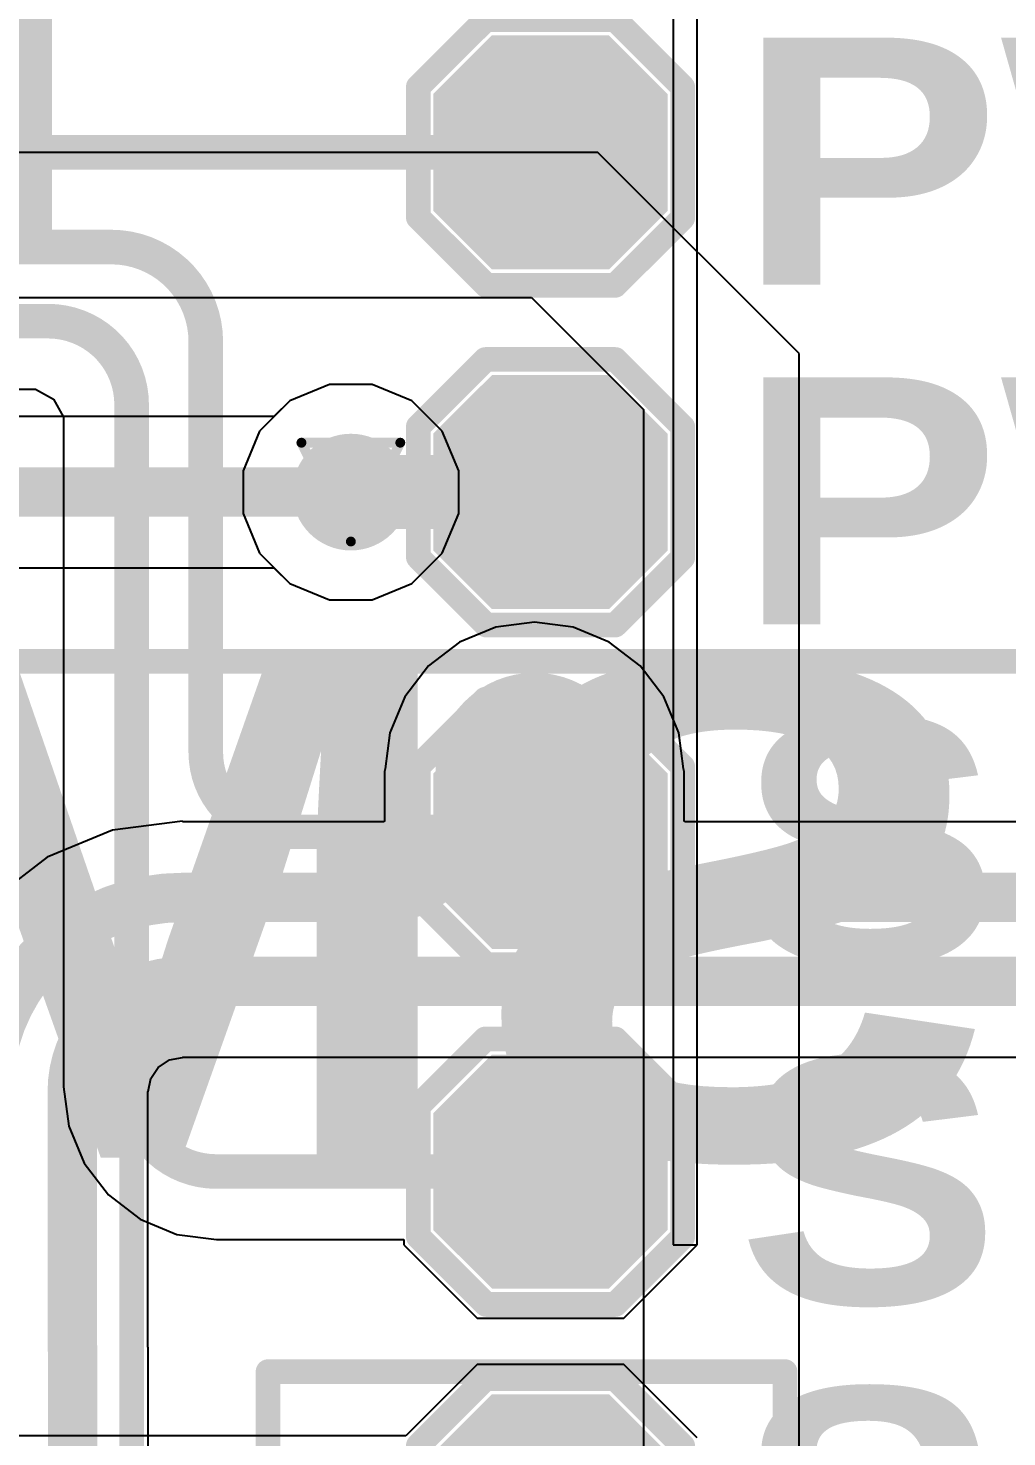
# Model space of a CAD drawing. Header units: inches. Extents: x 0 to 5359, y 0 to 5098.
# Drawn here: x 79.48 to 84.51, y 43.11 to 50.36 of the extents above; entities that cross this region are included whole.
import ezdxf

# ---------------------------------------------------------------- set-up
doc = ezdxf.new("R2010")
doc.units = ezdxf.units.IN
for name, color, linetype in [('Bottom Layer', 5, 'Continuous'), ('Bottom Overlay', 54, 'Continuous'), ('Bottom Paste', 16, 'Continuous'), ('Bottom Solder', 6, 'Continuous'), ('Drill Drawing', 1, 'Continuous'), ('Layer 1', 16, 'Continuous'), ('Layer 2', 76, 'Continuous'), ('Top Layer', 1, 'Continuous'), ('Top Overlay', 2, 'Continuous'), ('Top Paste', 8, 'Continuous'), ('Top Solder', 216, 'Continuous'), ('Via Holes', 16, 'Continuous')]:
    doc.layers.add(name, color=color, linetype=linetype)
doc.styles.add('Arial Black_Bold', font='', dxfattribs={"height": 0.2})
doc.styles.get('Arial Black_Bold').set_extended_font_data('Arial Black', bold=True)

# ---------------------------------------------------------------- blocks, each defined once
blk = doc.blocks.new('HX0_5_10P_XJH2_0_043_B_17')
at = {"layer": 'Bottom Layer'}
for points in [[(-4.9499, 2.15), (-2.9499, 2.15), (-2.9499, 0.45), (-4.9499, 0.45)], [(2.9499, 2.15), (4.9499, 2.15), (4.9499, 0.45), (2.9499, 0.45)], [(-2.375, -0.55), (-2.125, -0.55), (-2.125, -2.05), (-2.375, -2.05)], [(-1.875, -0.55), (-1.625, -0.55), (-1.625, -2.05), (-1.875, -2.05)], [(-1.375, -0.55), (-1.125, -0.55), (-1.125, -2.05), (-1.375, -2.05)], [(-0.875, -0.55), (-0.625, -0.55), (-0.625, -2.05), (-0.875, -2.05)], [(-0.375, -0.55), (-0.125, -0.55), (-0.125, -2.05), (-0.375, -2.05)], [(0.125, -0.55), (0.375, -0.55), (0.375, -2.05), (0.125, -2.05)], [(0.625, -0.55), (0.875, -0.55), (0.875, -2.05), (0.625, -2.05)], [(1.125, -0.55), (1.375, -0.55), (1.375, -2.05), (1.125, -2.05)], [(1.625, -0.55), (1.875, -0.55), (1.875, -2.05), (1.625, -2.05)], [(2.125, -0.55), (2.375, -0.55), (2.375, -2.05), (2.125, -2.05)]]:
    blk.add_hatch(color=5, dxfattribs=at).paths.add_polyline_path(points)
at = {"layer": 'Bottom Paste'}
for points in [[(-4.9499, 2.15), (-2.9499, 2.15), (-2.9499, 0.45), (-4.9499, 0.45)], [(2.9499, 2.15), (4.9499, 2.15), (4.9499, 0.45), (2.9499, 0.45)], [(-2.375, -0.55), (-2.125, -0.55), (-2.125, -2.05), (-2.375, -2.05)], [(-1.875, -0.55), (-1.625, -0.55), (-1.625, -2.05), (-1.875, -2.05)], [(-1.375, -0.55), (-1.125, -0.55), (-1.125, -2.05), (-1.375, -2.05)], [(-0.875, -0.55), (-0.625, -0.55), (-0.625, -2.05), (-0.875, -2.05)], [(-0.375, -0.55), (-0.125, -0.55), (-0.125, -2.05), (-0.375, -2.05)], [(0.125, -0.55), (0.375, -0.55), (0.375, -2.05), (0.125, -2.05)], [(0.625, -0.55), (0.875, -0.55), (0.875, -2.05), (0.625, -2.05)], [(1.125, -0.55), (1.375, -0.55), (1.375, -2.05), (1.125, -2.05)], [(1.625, -0.55), (1.875, -0.55), (1.875, -2.05), (1.625, -2.05)], [(2.125, -0.55), (2.375, -0.55), (2.375, -2.05), (2.125, -2.05)]]:
    blk.add_hatch(color=16, dxfattribs=at).paths.add_polyline_path(points)
at = {"layer": 'Bottom Solder'}
for points in [[(-5.0007, 2.2008), (-2.8991, 2.2008), (-2.8991, 0.3992), (-5.0007, 0.3992)], [(2.8991, 2.2008), (5.0007, 2.2008), (5.0007, 0.3992), (2.8991, 0.3992)], [(-2.4258, -0.4992), (-2.0742, -0.4992), (-2.0742, -2.1008), (-2.4258, -2.1008)], [(-1.9258, -0.4992), (-1.5742, -0.4992), (-1.5742, -2.1008), (-1.9258, -2.1008)], [(-1.4258, -0.4992), (-1.0742, -0.4992), (-1.0742, -2.1008), (-1.4258, -2.1008)], [(-0.9258, -0.4992), (-0.5742, -0.4992), (-0.5742, -2.1008), (-0.9258, -2.1008)], [(-0.4258, -0.4992), (-0.0742, -0.4992), (-0.0742, -2.1008), (-0.4258, -2.1008)], [(0.0742, -0.4992), (0.4258, -0.4992), (0.4258, -2.1008), (0.0742, -2.1008)], [(0.5742, -0.4992), (0.9258, -0.4992), (0.9258, -2.1008), (0.5742, -2.1008)], [(1.0742, -0.4992), (1.4258, -0.4992), (1.4258, -2.1008), (1.0742, -2.1008)], [(1.5742, -0.4992), (1.9258, -0.4992), (1.9258, -2.1008), (1.5742, -2.1008)], [(2.0742, -0.4992), (2.4258, -0.4992), (2.4258, -2.1008), (2.0742, -2.1008)]]:
    blk.add_hatch(color=6, dxfattribs=at).paths.add_polyline_path(points)
at = {"layer": 'Bottom Overlay'}
for points in [[(-4.7428, 4.3571, 0.127, 0.127, 0), (-4.7428, 2.3811, 0.127, 0.127, 0)], [(4.7428, 4.3571, 0.127, 0.127, 0), (-4.7428, 4.3571, 0.127, 0.127, 0)], [(4.7428, 4.3571, 0.127, 0.127, 0), (4.7428, 2.3811, 0.127, 0.127, 0)], [(-4.7429, -0.8499, 0.127, 0.127, 0), (-4.7429, 0.2189, 0.127, 0.127, 0)], [(4.7429, 0.2189, 0.127, 0.127, 0), (4.7429, -0.8499, 0.127, 0.127, 0)], [(-2.66, -0.85, 0.127, 0.127, 0), (-4.7429, -0.8499, 0.127, 0.127, 0)], [(4.7429, -0.8499, 0.127, 0.127, 0), (2.6562, -0.8499, 0.127, 0.127, 0)]]:
    blk.add_lwpolyline(points, format="xyseb", dxfattribs=at)
for points in [[(-4.7745, 4.3571, 0.0635, 0.0635, 1), (-4.711, 4.3571, 0.0635, 0.0635, 1)], [(-4.7745, 4.3571, 0.0635, 0.0635, 1), (-4.711, 4.3571, 0.0635, 0.0635, 1)], [(4.711, 4.3571, 0.0635, 0.0635, 1), (4.7745, 4.3571, 0.0635, 0.0635, 1)], [(4.711, 4.3571, 0.0635, 0.0635, 1), (4.7745, 4.3571, 0.0635, 0.0635, 1)], [(-4.7745, 2.3811, 0.0635, 0.0635, 1), (-4.711, 2.3811, 0.0635, 0.0635, 1)], [(4.711, 2.3811, 0.0635, 0.0635, 1), (4.7745, 2.3811, 0.0635, 0.0635, 1)], [(-4.7747, 0.2189, 0.0635, 0.0635, 1), (-4.7112, 0.2189, 0.0635, 0.0635, 1)], [(4.7112, 0.2189, 0.0635, 0.0635, 1), (4.7747, 0.2189, 0.0635, 0.0635, 1)], [(-4.7747, -0.8499, 0.0635, 0.0635, 1), (-4.7112, -0.8499, 0.0635, 0.0635, 1)], [(-4.7747, -0.8499, 0.0635, 0.0635, 1), (-4.7112, -0.8499, 0.0635, 0.0635, 1)], [(-2.6917, -0.85, 0.0635, 0.0635, 1), (-2.6282, -0.85, 0.0635, 0.0635, 1)], [(2.6244, -0.8499, 0.0635, 0.0635, 1), (2.6879, -0.8499, 0.0635, 0.0635, 1)], [(4.7112, -0.8499, 0.0635, 0.0635, 1), (4.7747, -0.8499, 0.0635, 0.0635, 1)], [(4.7112, -0.8499, 0.0635, 0.0635, 1), (4.7747, -0.8499, 0.0635, 0.0635, 1)]]:
    blk.add_lwpolyline(points, format="xyseb", close=True, dxfattribs=at)
blk = doc.blocks.new('T____________0_5___42')
at = {"layer": 'Top Layer'}
blk.add_hatch(color=1, dxfattribs=at).paths.add_polyline_path([(0.25, 0.5), (-0.25, 0.5), (-0.5, 0.25), (-0.5, -0.25), (-0.25, -0.5), (0.25, -0.5), (0.5, -0.25), (0.5, 0.25)])
at = {"layer": 'Top Paste'}
blk.add_hatch(color=8, dxfattribs=at).paths.add_polyline_path([(0.25, 0.5), (-0.25, 0.5), (-0.5, 0.25), (-0.5, -0.25), (-0.25, -0.5), (0.25, -0.5), (0.5, -0.25), (0.5, 0.25)])
at = {"layer": 'Top Solder'}
blk.add_hatch(color=216, dxfattribs=at).paths.add_polyline_path([(0.3008, 0.6016), (-0.3008, 0.6016), (-0.6016, 0.3008), (-0.6016, -0.3008), (-0.3008, -0.6016), (0.3008, -0.6016), (0.6016, -0.3008), (0.6016, 0.3008)])
at = {"layer": 'Top Overlay'}
for points in [[(-0.6819, 0.3332, 0.127, 0.127, 0), (-0.3355, 0.6795, 0.127, 0.127, 0)], [(0.3365, 0.6795, 0.127, 0.127, 0), (-0.3355, 0.6795, 0.127, 0.127, 0)], [(0.6836, 0.3324, 0.127, 0.127, 0), (0.3365, 0.6795, 0.127, 0.127, 0)], [(-0.6819, -0.3341, 0.127, 0.127, 0), (-0.6819, 0.3332, 0.127, 0.127, 0)], [(0.6836, -0.3298, 0.127, 0.127, 0), (0.6836, 0.3324, 0.127, 0.127, 0)], [(-0.3374, -0.6786, 0.127, 0.127, 0), (-0.6819, -0.3341, 0.127, 0.127, 0)], [(0.3349, -0.6786, 0.127, 0.127, 0), (0.6836, -0.3298, 0.127, 0.127, 0)], [(0.3349, -0.6786, 0.127, 0.127, 0), (-0.3374, -0.6786, 0.127, 0.127, 0)]]:
    blk.add_lwpolyline(points, format="xyseb", dxfattribs=at)
for points in [[(-0.3673, 0.6795, 0.0635, 0.0635, 1), (-0.3038, 0.6795, 0.0635, 0.0635, 1)], [(-0.3673, 0.6795, 0.0635, 0.0635, 1), (-0.3038, 0.6795, 0.0635, 0.0635, 1)], [(0.3048, 0.6795, 0.0635, 0.0635, 1), (0.3683, 0.6795, 0.0635, 0.0635, 1)], [(0.3048, 0.6795, 0.0635, 0.0635, 1), (0.3683, 0.6795, 0.0635, 0.0635, 1)], [(-0.7136, 0.3332, 0.0635, 0.0635, 1), (-0.6501, 0.3332, 0.0635, 0.0635, 1)], [(-0.7136, 0.3332, 0.0635, 0.0635, 1), (-0.6501, 0.3332, 0.0635, 0.0635, 1)], [(0.6519, 0.3324, 0.0635, 0.0635, 1), (0.7154, 0.3324, 0.0635, 0.0635, 1)], [(0.6519, 0.3324, 0.0635, 0.0635, 1), (0.7154, 0.3324, 0.0635, 0.0635, 1)], [(-0.7136, -0.3341, 0.0635, 0.0635, 1), (-0.6501, -0.3341, 0.0635, 0.0635, 1)], [(-0.7136, -0.3341, 0.0635, 0.0635, 1), (-0.6501, -0.3341, 0.0635, 0.0635, 1)], [(0.6519, -0.3298, 0.0635, 0.0635, 1), (0.7154, -0.3298, 0.0635, 0.0635, 1)], [(0.6519, -0.3298, 0.0635, 0.0635, 1), (0.7154, -0.3298, 0.0635, 0.0635, 1)], [(-0.3691, -0.6786, 0.0635, 0.0635, 1), (-0.3056, -0.6786, 0.0635, 0.0635, 1)], [(-0.3691, -0.6786, 0.0635, 0.0635, 1), (-0.3056, -0.6786, 0.0635, 0.0635, 1)], [(0.3031, -0.6786, 0.0635, 0.0635, 1), (0.3666, -0.6786, 0.0635, 0.0635, 1)], [(0.3031, -0.6786, 0.0635, 0.0635, 1), (0.3666, -0.6786, 0.0635, 0.0635, 1)]]:
    blk.add_lwpolyline(points, format="xyseb", close=True, dxfattribs=at)
blk = doc.blocks.new('T____________0_5___43')
at = {"layer": 'Top Layer'}
blk.add_hatch(color=1, dxfattribs=at).paths.add_polyline_path([(0.25, 0.5), (-0.25, 0.5), (-0.5, 0.25), (-0.5, -0.25), (-0.25, -0.5), (0.25, -0.5), (0.5, -0.25), (0.5, 0.25)])
at = {"layer": 'Top Paste'}
blk.add_hatch(color=8, dxfattribs=at).paths.add_polyline_path([(0.25, 0.5), (-0.25, 0.5), (-0.5, 0.25), (-0.5, -0.25), (-0.25, -0.5), (0.25, -0.5), (0.5, -0.25), (0.5, 0.25)])
at = {"layer": 'Top Solder'}
blk.add_hatch(color=216, dxfattribs=at).paths.add_polyline_path([(0.3008, 0.6016), (-0.3008, 0.6016), (-0.6016, 0.3008), (-0.6016, -0.3008), (-0.3008, -0.6016), (0.3008, -0.6016), (0.6016, -0.3008), (0.6016, 0.3008)])
at = {"layer": 'Top Overlay'}
for points in [[(-0.6819, 0.3332, 0.127, 0.127, 0), (-0.3355, 0.6795, 0.127, 0.127, 0)], [(-0.3355, 0.6795, 0.127, 0.127, 0), (0.3365, 0.6795, 0.127, 0.127, 0)], [(0.6836, 0.3323, 0.127, 0.127, 0), (0.3365, 0.6795, 0.127, 0.127, 0)], [(-0.6819, -0.3341, 0.127, 0.127, 0), (-0.6819, 0.3332, 0.127, 0.127, 0)], [(0.6836, -0.3298, 0.127, 0.127, 0), (0.6836, 0.3323, 0.127, 0.127, 0)], [(-0.3374, -0.6786, 0.127, 0.127, 0), (-0.6819, -0.3341, 0.127, 0.127, 0)], [(0.3349, -0.6786, 0.127, 0.127, 0), (0.6836, -0.3298, 0.127, 0.127, 0)], [(-0.3374, -0.6786, 0.127, 0.127, 0), (0.3349, -0.6786, 0.127, 0.127, 0)]]:
    blk.add_lwpolyline(points, format="xyseb", dxfattribs=at)
for points in [[(-0.3673, 0.6795, 0.0635, 0.0635, 1), (-0.3038, 0.6795, 0.0635, 0.0635, 1)], [(-0.3673, 0.6795, 0.0635, 0.0635, 1), (-0.3038, 0.6795, 0.0635, 0.0635, 1)], [(0.3047, 0.6795, 0.0635, 0.0635, 1), (0.3682, 0.6795, 0.0635, 0.0635, 1)], [(0.3047, 0.6795, 0.0635, 0.0635, 1), (0.3682, 0.6795, 0.0635, 0.0635, 1)], [(-0.7136, 0.3332, 0.0635, 0.0635, 1), (-0.6501, 0.3332, 0.0635, 0.0635, 1)], [(-0.7136, 0.3332, 0.0635, 0.0635, 1), (-0.6501, 0.3332, 0.0635, 0.0635, 1)], [(0.6519, 0.3323, 0.0635, 0.0635, 1), (0.7154, 0.3323, 0.0635, 0.0635, 1)], [(0.6519, 0.3323, 0.0635, 0.0635, 1), (0.7154, 0.3323, 0.0635, 0.0635, 1)], [(-0.7136, -0.3341, 0.0635, 0.0635, 1), (-0.6501, -0.3341, 0.0635, 0.0635, 1)], [(-0.7136, -0.3341, 0.0635, 0.0635, 1), (-0.6501, -0.3341, 0.0635, 0.0635, 1)], [(0.6519, -0.3298, 0.0635, 0.0635, 1), (0.7154, -0.3298, 0.0635, 0.0635, 1)], [(0.6519, -0.3298, 0.0635, 0.0635, 1), (0.7154, -0.3298, 0.0635, 0.0635, 1)], [(-0.3691, -0.6786, 0.0635, 0.0635, 1), (-0.3056, -0.6786, 0.0635, 0.0635, 1)], [(-0.3691, -0.6786, 0.0635, 0.0635, 1), (-0.3056, -0.6786, 0.0635, 0.0635, 1)], [(0.3031, -0.6786, 0.0635, 0.0635, 1), (0.3666, -0.6786, 0.0635, 0.0635, 1)], [(0.3031, -0.6786, 0.0635, 0.0635, 1), (0.3666, -0.6786, 0.0635, 0.0635, 1)]]:
    blk.add_lwpolyline(points, format="xyseb", close=True, dxfattribs=at)
blk = doc.blocks.new('T____________0_5___44')
at = {"layer": 'Top Layer'}
blk.add_hatch(color=1, dxfattribs=at).paths.add_polyline_path([(0.25, 0.5), (-0.25, 0.5), (-0.5, 0.25), (-0.5, -0.25), (-0.25, -0.5), (0.25, -0.5), (0.5, -0.25), (0.5, 0.25)])
at = {"layer": 'Top Paste'}
blk.add_hatch(color=8, dxfattribs=at).paths.add_polyline_path([(0.25, 0.5), (-0.25, 0.5), (-0.5, 0.25), (-0.5, -0.25), (-0.25, -0.5), (0.25, -0.5), (0.5, -0.25), (0.5, 0.25)])
at = {"layer": 'Top Solder'}
blk.add_hatch(color=216, dxfattribs=at).paths.add_polyline_path([(0.3008, 0.6016), (-0.3008, 0.6016), (-0.6016, 0.3008), (-0.6016, -0.3008), (-0.3008, -0.6016), (0.3008, -0.6016), (0.6016, -0.3008), (0.6016, 0.3008)])
at = {"layer": 'Top Overlay'}
for points in [[(-0.6819, 0.3332, 0.127, 0.127, 0), (-0.3355, 0.6795, 0.127, 0.127, 0)], [(0.3365, 0.6795, 0.127, 0.127, 0), (-0.3355, 0.6795, 0.127, 0.127, 0)], [(0.6836, 0.3324, 0.127, 0.127, 0), (0.3365, 0.6795, 0.127, 0.127, 0)], [(-0.6819, -0.3341, 0.127, 0.127, 0), (-0.6819, 0.3332, 0.127, 0.127, 0)], [(0.6836, -0.3298, 0.127, 0.127, 0), (0.6836, 0.3324, 0.127, 0.127, 0)], [(-0.3374, -0.6786, 0.127, 0.127, 0), (-0.6819, -0.3341, 0.127, 0.127, 0)], [(0.3349, -0.6786, 0.127, 0.127, 0), (0.6836, -0.3298, 0.127, 0.127, 0)], [(0.3349, -0.6786, 0.127, 0.127, 0), (-0.3374, -0.6786, 0.127, 0.127, 0)]]:
    blk.add_lwpolyline(points, format="xyseb", dxfattribs=at)
for points in [[(-0.3673, 0.6795, 0.0635, 0.0635, 1), (-0.3038, 0.6795, 0.0635, 0.0635, 1)], [(-0.3673, 0.6795, 0.0635, 0.0635, 1), (-0.3038, 0.6795, 0.0635, 0.0635, 1)], [(0.3047, 0.6795, 0.0635, 0.0635, 1), (0.3682, 0.6795, 0.0635, 0.0635, 1)], [(0.3047, 0.6795, 0.0635, 0.0635, 1), (0.3682, 0.6795, 0.0635, 0.0635, 1)], [(-0.7136, 0.3332, 0.0635, 0.0635, 1), (-0.6501, 0.3332, 0.0635, 0.0635, 1)], [(-0.7136, 0.3332, 0.0635, 0.0635, 1), (-0.6501, 0.3332, 0.0635, 0.0635, 1)], [(0.6519, 0.3324, 0.0635, 0.0635, 1), (0.7154, 0.3324, 0.0635, 0.0635, 1)], [(0.6519, 0.3324, 0.0635, 0.0635, 1), (0.7154, 0.3324, 0.0635, 0.0635, 1)], [(-0.7136, -0.3341, 0.0635, 0.0635, 1), (-0.6501, -0.3341, 0.0635, 0.0635, 1)], [(-0.7136, -0.3341, 0.0635, 0.0635, 1), (-0.6501, -0.3341, 0.0635, 0.0635, 1)], [(0.6519, -0.3298, 0.0635, 0.0635, 1), (0.7154, -0.3298, 0.0635, 0.0635, 1)], [(0.6519, -0.3298, 0.0635, 0.0635, 1), (0.7154, -0.3298, 0.0635, 0.0635, 1)], [(-0.3691, -0.6786, 0.0635, 0.0635, 1), (-0.3056, -0.6786, 0.0635, 0.0635, 1)], [(-0.3691, -0.6786, 0.0635, 0.0635, 1), (-0.3056, -0.6786, 0.0635, 0.0635, 1)], [(0.3031, -0.6786, 0.0635, 0.0635, 1), (0.3666, -0.6786, 0.0635, 0.0635, 1)], [(0.3031, -0.6786, 0.0635, 0.0635, 1), (0.3666, -0.6786, 0.0635, 0.0635, 1)]]:
    blk.add_lwpolyline(points, format="xyseb", close=True, dxfattribs=at)
blk = doc.blocks.new('T____________0_5___45')
at = {"layer": 'Top Layer'}
blk.add_hatch(color=1, dxfattribs=at).paths.add_polyline_path([(0.25, 0.5), (-0.25, 0.5), (-0.5, 0.25), (-0.5, -0.25), (-0.25, -0.5), (0.25, -0.5), (0.5, -0.25), (0.5, 0.25)])
at = {"layer": 'Top Paste'}
blk.add_hatch(color=8, dxfattribs=at).paths.add_polyline_path([(0.25, 0.5), (-0.25, 0.5), (-0.5, 0.25), (-0.5, -0.25), (-0.25, -0.5), (0.25, -0.5), (0.5, -0.25), (0.5, 0.25)])
at = {"layer": 'Top Solder'}
blk.add_hatch(color=216, dxfattribs=at).paths.add_polyline_path([(0.3008, 0.6016), (-0.3008, 0.6016), (-0.6016, 0.3008), (-0.6016, -0.3008), (-0.3008, -0.6016), (0.3008, -0.6016), (0.6016, -0.3008), (0.6016, 0.3008)])
at = {"layer": 'Top Overlay'}
for points in [[(-0.6819, 0.3332, 0.127, 0.127, 0), (-0.3355, 0.6795, 0.127, 0.127, 0)], [(0.3365, 0.6795, 0.127, 0.127, 0), (-0.3355, 0.6795, 0.127, 0.127, 0)], [(0.6836, 0.3324, 0.127, 0.127, 0), (0.3365, 0.6795, 0.127, 0.127, 0)], [(-0.6819, -0.3341, 0.127, 0.127, 0), (-0.6819, 0.3332, 0.127, 0.127, 0)], [(0.6836, -0.3298, 0.127, 0.127, 0), (0.6836, 0.3324, 0.127, 0.127, 0)], [(-0.3374, -0.6786, 0.127, 0.127, 0), (-0.6819, -0.3341, 0.127, 0.127, 0)], [(0.3349, -0.6786, 0.127, 0.127, 0), (0.6836, -0.3298, 0.127, 0.127, 0)], [(0.3349, -0.6786, 0.127, 0.127, 0), (-0.3374, -0.6786, 0.127, 0.127, 0)]]:
    blk.add_lwpolyline(points, format="xyseb", dxfattribs=at)
for points in [[(-0.3673, 0.6795, 0.0635, 0.0635, 1), (-0.3038, 0.6795, 0.0635, 0.0635, 1)], [(-0.3673, 0.6795, 0.0635, 0.0635, 1), (-0.3038, 0.6795, 0.0635, 0.0635, 1)], [(0.3047, 0.6795, 0.0635, 0.0635, 1), (0.3682, 0.6795, 0.0635, 0.0635, 1)], [(0.3047, 0.6795, 0.0635, 0.0635, 1), (0.3682, 0.6795, 0.0635, 0.0635, 1)], [(-0.7136, 0.3332, 0.0635, 0.0635, 1), (-0.6501, 0.3332, 0.0635, 0.0635, 1)], [(-0.7136, 0.3332, 0.0635, 0.0635, 1), (-0.6501, 0.3332, 0.0635, 0.0635, 1)], [(0.6519, 0.3324, 0.0635, 0.0635, 1), (0.7154, 0.3324, 0.0635, 0.0635, 1)], [(0.6519, 0.3324, 0.0635, 0.0635, 1), (0.7154, 0.3324, 0.0635, 0.0635, 1)], [(-0.7136, -0.3341, 0.0635, 0.0635, 1), (-0.6501, -0.3341, 0.0635, 0.0635, 1)], [(-0.7136, -0.3341, 0.0635, 0.0635, 1), (-0.6501, -0.3341, 0.0635, 0.0635, 1)], [(0.6519, -0.3298, 0.0635, 0.0635, 1), (0.7154, -0.3298, 0.0635, 0.0635, 1)], [(0.6519, -0.3298, 0.0635, 0.0635, 1), (0.7154, -0.3298, 0.0635, 0.0635, 1)], [(-0.3691, -0.6786, 0.0635, 0.0635, 1), (-0.3056, -0.6786, 0.0635, 0.0635, 1)], [(-0.3691, -0.6786, 0.0635, 0.0635, 1), (-0.3056, -0.6786, 0.0635, 0.0635, 1)], [(0.3031, -0.6786, 0.0635, 0.0635, 1), (0.3666, -0.6786, 0.0635, 0.0635, 1)], [(0.3031, -0.6786, 0.0635, 0.0635, 1), (0.3666, -0.6786, 0.0635, 0.0635, 1)]]:
    blk.add_lwpolyline(points, format="xyseb", close=True, dxfattribs=at)
blk = doc.blocks.new('T____________0_5___47')
at = {"layer": 'Top Layer'}
blk.add_hatch(color=1, dxfattribs=at).paths.add_polyline_path([(0.25, 0.5), (-0.25, 0.5), (-0.5, 0.25), (-0.5, -0.25), (-0.25, -0.5), (0.25, -0.5), (0.5, -0.25), (0.5, 0.25)])
at = {"layer": 'Top Paste'}
blk.add_hatch(color=8, dxfattribs=at).paths.add_polyline_path([(0.25, 0.5), (-0.25, 0.5), (-0.5, 0.25), (-0.5, -0.25), (-0.25, -0.5), (0.25, -0.5), (0.5, -0.25), (0.5, 0.25)])
at = {"layer": 'Top Solder'}
blk.add_hatch(color=216, dxfattribs=at).paths.add_polyline_path([(0.3008, 0.6016), (-0.3008, 0.6016), (-0.6016, 0.3008), (-0.6016, -0.3008), (-0.3008, -0.6016), (0.3008, -0.6016), (0.6016, -0.3008), (0.6016, 0.3008)])
at = {"layer": 'Top Overlay'}
for points in [[(-0.6818, 0.3332, 0.127, 0.127, 0), (-0.3355, 0.6795, 0.127, 0.127, 0)], [(0.3365, 0.6795, 0.127, 0.127, 0), (-0.3355, 0.6795, 0.127, 0.127, 0)], [(0.6836, 0.3324, 0.127, 0.127, 0), (0.3365, 0.6795, 0.127, 0.127, 0)], [(-0.6819, -0.3341, 0.127, 0.127, 0), (-0.6818, 0.3332, 0.127, 0.127, 0)], [(0.6836, -0.3298, 0.127, 0.127, 0), (0.6836, 0.3324, 0.127, 0.127, 0)], [(-0.3374, -0.6786, 0.127, 0.127, 0), (-0.6819, -0.3341, 0.127, 0.127, 0)], [(0.3349, -0.6786, 0.127, 0.127, 0), (0.6836, -0.3298, 0.127, 0.127, 0)], [(0.3349, -0.6786, 0.127, 0.127, 0), (-0.3374, -0.6786, 0.127, 0.127, 0)]]:
    blk.add_lwpolyline(points, format="xyseb", dxfattribs=at)
for points in [[(-0.3673, 0.6795, 0.0635, 0.0635, 1), (-0.3038, 0.6795, 0.0635, 0.0635, 1)], [(-0.3673, 0.6795, 0.0635, 0.0635, 1), (-0.3038, 0.6795, 0.0635, 0.0635, 1)], [(0.3047, 0.6795, 0.0635, 0.0635, 1), (0.3682, 0.6795, 0.0635, 0.0635, 1)], [(0.3047, 0.6795, 0.0635, 0.0635, 1), (0.3682, 0.6795, 0.0635, 0.0635, 1)], [(-0.7136, 0.3332, 0.0635, 0.0635, 1), (-0.6501, 0.3332, 0.0635, 0.0635, 1)], [(-0.7136, 0.3332, 0.0635, 0.0635, 1), (-0.6501, 0.3332, 0.0635, 0.0635, 1)], [(0.6519, 0.3324, 0.0635, 0.0635, 1), (0.7154, 0.3324, 0.0635, 0.0635, 1)], [(0.6519, 0.3324, 0.0635, 0.0635, 1), (0.7154, 0.3324, 0.0635, 0.0635, 1)], [(-0.7136, -0.3341, 0.0635, 0.0635, 1), (-0.6501, -0.3341, 0.0635, 0.0635, 1)], [(-0.7136, -0.3341, 0.0635, 0.0635, 1), (-0.6501, -0.3341, 0.0635, 0.0635, 1)], [(0.6519, -0.3298, 0.0635, 0.0635, 1), (0.7154, -0.3298, 0.0635, 0.0635, 1)], [(0.6519, -0.3298, 0.0635, 0.0635, 1), (0.7154, -0.3298, 0.0635, 0.0635, 1)], [(-0.3691, -0.6786, 0.0635, 0.0635, 1), (-0.3056, -0.6786, 0.0635, 0.0635, 1)], [(-0.3691, -0.6786, 0.0635, 0.0635, 1), (-0.3056, -0.6786, 0.0635, 0.0635, 1)], [(0.3031, -0.6786, 0.0635, 0.0635, 1), (0.3666, -0.6786, 0.0635, 0.0635, 1)], [(0.3031, -0.6786, 0.0635, 0.0635, 1), (0.3666, -0.6786, 0.0635, 0.0635, 1)]]:
    blk.add_lwpolyline(points, format="xyseb", close=True, dxfattribs=at)

msp = doc.modelspace()

# ---------------------------------------------------------------- hatches: boundary and pattern name
at = {"layer": 'Bottom Layer'}
h = msp.add_hatch(color=5, dxfattribs=at)
edge = h.paths.add_edge_path()
edge.add_arc((81.1355, 47.9711), 0.3, 0, 360)
at = {"layer": 'Layer 1'}
h = msp.add_hatch(color=16, dxfattribs=at)
edge = h.paths.add_edge_path()
edge.add_arc((81.1355, 47.9711), 0.3, 0, 360)
at = {"layer": 'Layer 2'}
h = msp.add_hatch(color=76, dxfattribs=at)
edge = h.paths.add_edge_path()
edge.add_arc((81.1355, 47.9711), 0.3, 0, 360)
at = {"layer": 'Top Layer'}
h = msp.add_hatch(color=1, dxfattribs=at)
edge = h.paths.add_edge_path()
edge.add_arc((81.1355, 47.9711), 0.3, 0, 360)
at = {"layer": 'Via Holes'}
h = msp.add_hatch(color=7, dxfattribs=at)
edge = h.paths.add_edge_path()
edge.add_arc((81.1355, 47.9711), 0.15, 0, 360)

# ---------------------------------------------------------------- linework, layer by layer
at = {"layer": 'Bottom Layer'}
for p, q in [((81.0253, 48.5251), (80.8217, 48.4407)), ((81.2457, 48.5251), (81.0253, 48.5251)), ((81.4493, 48.4407), (81.2457, 48.5251)), ((80.8217, 48.4407), (80.7405, 48.3596)), ((81.6052, 48.2849), (81.4493, 48.4407)), ((80.7405, 48.3596), (78.4084, 48.3596)), ((81.6895, 48.0813), (81.6052, 48.2849)), ((81.6895, 47.8609), (81.6895, 48.0813)), ((81.6052, 47.6573), (81.6895, 47.8609)), ((81.4493, 47.5014), (81.6052, 47.6573)), ((78.4084, 47.5826), (80.7405, 47.5826)), ((80.7405, 47.5826), (80.8217, 47.5014)), ((80.8217, 47.5014), (81.0253, 47.4171)), ((81.2457, 47.4171), (81.4493, 47.5014)), ((81.0253, 47.4171), (81.2457, 47.4171)), ((82.0785, 47.303), (81.8796, 47.2768)), ((82.2774, 47.2768), (82.0785, 47.303)), ((81.8796, 47.2768), (81.6942, 47.2)), ((82.4628, 47.2), (82.2774, 47.2768)), ((81.6942, 47.2), (81.535, 47.0779)), ((82.622, 47.0779), (82.4628, 47.2)), ((81.535, 47.0779), (81.4129, 46.9187)), ((82.7441, 46.9187), (82.622, 47.0779)), ((81.4129, 46.9187), (81.3361, 46.7333)), ((82.8209, 46.7333), (82.7441, 46.9187)), ((81.3361, 46.7333), (81.3117, 46.5476)), ((82.8453, 46.5476), (82.8209, 46.7333)), ((81.3117, 46.5476), (81.309, 46.5344)), ((81.309, 46.5344), (81.309, 46.2786)), ((82.848, 46.5344), (82.8453, 46.5476)), ((82.848, 46.2786), (82.848, 46.5344)), ((79.9105, 46.2325), (79.575, 46.0935)), ((80.2706, 46.2799), (79.9105, 46.2325)), ((80.2706, 46.2755), (80.2706, 46.2799)), ((80.2706, 46.2754), (80.2706, 46.2755)), ((81.3058, 46.2754), (80.2706, 46.2754)), ((81.3068, 46.2777), (81.3058, 46.2754)), ((81.309, 46.2786), (81.3068, 46.2777)), ((82.8502, 46.2777), (82.848, 46.2786)), ((82.8512, 46.2754), (82.8502, 46.2777)), ((87.3853, 46.2754), (82.8512, 46.2754)), ((79.575, 46.0935), (79.2869, 45.8725)), ((80.1461, 45.0133), (80.2032, 45.0515)), ((80.2032, 45.0515), (80.2706, 45.0649)), ((80.2706, 45.0649), (80.2706, 45.0667)), ((80.2706, 45.0667), (87.531, 45.0667)), ((80.1079, 44.9562), (80.1461, 45.0133)), ((80.0945, 44.8888), (80.1079, 44.9562)), ((80.0927, 43.5789), (80.0927, 44.8888)), ((80.0927, 44.8888), (80.0945, 44.8888)), ((80.0944, 43.5702), (80.0927, 43.5789)), ((80.0944, 41.8958), (80.0944, 43.5702))]:
    msp.add_line(p, q, dxfattribs=at)
for points in [[(78.4084, 47.9711, 0.254, 0.254, 0), (81.1355, 47.9711, 0.254, 0.254, 0)], [(81.6975, 46.5344, 0.254, 0.254, -1), (82.4595, 46.5344, 0.254, 0.254, 0)], [(81.6975, 46.268, 0.254, 0.254, 0), (81.6975, 46.5344, 0.254, 0.254, 0)], [(82.4595, 46.268, 0.254, 0.254, 0), (82.4595, 46.5344, 0.254, 0.254, 0)], [(81.6975, 46.268, 0.254, 0.254, -0.414214), (81.3165, 45.887, 0.254, 0.254, 0)], [(82.8405, 45.887, 0.254, 0.254, -0.414214), (82.4595, 46.268, 0.254, 0.254, 0)], [(79.2724, 44.8888, 0.254, 0.254, -0.414214), (80.2706, 45.887, 0.254, 0.254, 0)], [(80.2706, 45.887, 0.254, 0.254, 0), (81.1895, 45.887, 0.254, 0.254, 0)], [(81.1895, 45.887, 0.254, 0.254, 0), (81.3165, 45.887, 0.254, 0.254, 0)], [(82.8405, 45.887, 0.254, 0.254, 0), (83.8682, 45.887, 0.254, 0.254, 0)], [(83.8682, 45.887, 0.254, 0.254, 0), (87.5299, 45.887, 0.254, 0.254, 0)], [(79.7042, 44.8888, 0.254, 0.254, -0.414214), (80.2706, 45.4552, 0.254, 0.254, 0)], [(80.2706, 45.4552, 0.254, 0.254, 0), (87.5311, 45.4552, 0.254, 0.254, 0)], [(79.7042, 43.5702, 0.254, 0.254, 0), (79.7042, 44.8888, 0.254, 0.254, 0)], [(79.7059, 41.8958, 0.254, 0.254, 0), (79.7059, 43.5702, 0.254, 0.254, 0)]]:
    msp.add_lwpolyline(points, format="xyseb", dxfattribs=at)
for points in [[(81.072, 47.9711, 0.127, 0.127, 1), (81.199, 47.9711, 0.127, 0.127, 1)], [(81.634, 46.5344, 0.127, 0.127, 1), (81.761, 46.5344, 0.127, 0.127, 1)], [(81.634, 46.5344, 0.127, 0.127, 1), (81.761, 46.5344, 0.127, 0.127, 1)], [(82.396, 46.5344, 0.127, 0.127, 1), (82.523, 46.5344, 0.127, 0.127, 1)], [(82.396, 46.5344, 0.127, 0.127, 1), (82.523, 46.5344, 0.127, 0.127, 1)], [(81.634, 46.268, 0.127, 0.127, 1), (81.761, 46.268, 0.127, 0.127, 1)], [(81.634, 46.268, 0.127, 0.127, 1), (81.761, 46.268, 0.127, 0.127, 1)], [(82.396, 46.268, 0.127, 0.127, 1), (82.523, 46.268, 0.127, 0.127, 1)], [(82.396, 46.268, 0.127, 0.127, 1), (82.523, 46.268, 0.127, 0.127, 1)], [(80.2071, 45.887, 0.127, 0.127, 1), (80.3341, 45.887, 0.127, 0.127, 1)], [(80.2071, 45.887, 0.127, 0.127, 1), (80.3341, 45.887, 0.127, 0.127, 1)], [(81.126, 45.887, 0.127, 0.127, 1), (81.253, 45.887, 0.127, 0.127, 1)], [(81.126, 45.887, 0.127, 0.127, 1), (81.253, 45.887, 0.127, 0.127, 1)], [(81.253, 45.887, 0.127, 0.127, 1), (81.38, 45.887, 0.127, 0.127, 1)], [(81.253, 45.887, 0.127, 0.127, 1), (81.38, 45.887, 0.127, 0.127, 1)], [(82.777, 45.887, 0.127, 0.127, 1), (82.904, 45.887, 0.127, 0.127, 1)], [(82.777, 45.887, 0.127, 0.127, 1), (82.904, 45.887, 0.127, 0.127, 1)], [(83.8047, 45.887, 0.127, 0.127, 1), (83.9317, 45.887, 0.127, 0.127, 1)], [(83.8047, 45.887, 0.127, 0.127, 1), (83.9317, 45.887, 0.127, 0.127, 1)], [(80.2071, 45.4552, 0.127, 0.127, 1), (80.3341, 45.4552, 0.127, 0.127, 1)], [(80.2071, 45.4552, 0.127, 0.127, 1), (80.3341, 45.4552, 0.127, 0.127, 1)], [(79.6407, 44.8888, 0.127, 0.127, 1), (79.7677, 44.8888, 0.127, 0.127, 1)], [(79.6407, 44.8888, 0.127, 0.127, 1), (79.7677, 44.8888, 0.127, 0.127, 1)], [(79.6407, 43.5702, 0.127, 0.127, 1), (79.7677, 43.5702, 0.127, 0.127, 1)], [(79.6424, 43.5702, 0.127, 0.127, 1), (79.7694, 43.5702, 0.127, 0.127, 1)]]:
    msp.add_lwpolyline(points, format="xyseb", close=True, dxfattribs=at)
at = {"layer": 'Bottom Overlay'}
for points in [[(80.7102, 43.449, 0.127, 0.127, 0), (83.3661, 43.449, 0.127, 0.127, 0)], [(80.7102, 40.0537, 0.127, 0.127, 0), (80.7102, 43.449, 0.127, 0.127, 0)], [(83.3661, 40.0537, 0.127, 0.127, 0), (83.3661, 43.449, 0.127, 0.127, 0)]]:
    msp.add_lwpolyline(points, format="xyseb", dxfattribs=at)
for points in [[(80.6785, 43.449, 0.0635, 0.0635, 1), (80.742, 43.449, 0.0635, 0.0635, 1)], [(80.6785, 43.449, 0.0635, 0.0635, 1), (80.742, 43.449, 0.0635, 0.0635, 1)], [(83.3343, 43.449, 0.0635, 0.0635, 1), (83.3978, 43.449, 0.0635, 0.0635, 1)], [(83.3343, 43.449, 0.0635, 0.0635, 1), (83.3978, 43.449, 0.0635, 0.0635, 1)]]:
    msp.add_lwpolyline(points, format="xyseb", close=True, dxfattribs=at)
at = {"layer": 'Drill Drawing'}
for points in [[(80.8815, 48.2251, 0.0508, 0.0508, 0), (81.3895, 48.2251, 0.0508, 0.0508, 0)], [(80.8815, 48.2251, 0.0508, 0.0508, 0), (81.1355, 47.7171, 0.0508, 0.0508, 0)], [(81.1355, 47.7171, 0.0508, 0.0508, 0), (81.3895, 48.2251, 0.0508, 0.0508, 0)]]:
    msp.add_lwpolyline(points, format="xyseb", dxfattribs=at)
for points in [[(80.8688, 48.2251, 0.0254, 0.0254, 1), (80.8942, 48.2251, 0.0254, 0.0254, 1)], [(80.8688, 48.2251, 0.0254, 0.0254, 1), (80.8942, 48.2251, 0.0254, 0.0254, 1)], [(81.3768, 48.2251, 0.0254, 0.0254, 1), (81.4022, 48.2251, 0.0254, 0.0254, 1)], [(81.3768, 48.2251, 0.0254, 0.0254, 1), (81.4022, 48.2251, 0.0254, 0.0254, 1)], [(81.1228, 47.7171, 0.0254, 0.0254, 1), (81.1482, 47.7171, 0.0254, 0.0254, 1)], [(81.1228, 47.7171, 0.0254, 0.0254, 1), (81.1482, 47.7171, 0.0254, 0.0254, 1)]]:
    msp.add_lwpolyline(points, format="xyseb", close=True, dxfattribs=at)
at = {"layer": 'Layer 1'}
for p, q in [((81.0253, 48.5251), (80.8217, 48.4407)), ((81.2457, 48.5251), (81.0253, 48.5251)), ((81.4493, 48.4407), (81.2457, 48.5251)), ((80.8217, 48.4407), (80.6658, 48.2849)), ((81.6052, 48.2849), (81.4493, 48.4407)), ((80.6658, 48.2849), (80.5815, 48.0813)), ((81.6895, 48.0813), (81.6052, 48.2849)), ((80.5815, 48.0813), (80.5815, 47.8609)), ((81.6895, 47.8609), (81.6895, 48.0813)), ((80.5815, 47.8609), (80.6658, 47.6573)), ((81.6052, 47.6573), (81.6895, 47.8609)), ((80.6658, 47.6573), (80.8217, 47.5014)), ((81.4493, 47.5014), (81.6052, 47.6573)), ((80.8217, 47.5014), (81.0253, 47.4171)), ((81.2457, 47.4171), (81.4493, 47.5014)), ((81.0253, 47.4171), (81.2457, 47.4171))]:
    msp.add_line(p, q, dxfattribs=at)
at = {"layer": 'Layer 2'}
for p, q in [((81.9757, 49.7177), (72.1143, 49.7177)), ((82.4046, 49.7177), (81.9757, 49.7177)), ((83.439, 48.6833), (82.4046, 49.7177)), ((64.7498, 48.9712), (82.0633, 48.9712)), ((82.0633, 48.9712), (82.639, 48.3954)), ((83.439, 31.242), (83.439, 48.6833)), ((81.0253, 48.5251), (80.8217, 48.4407)), ((81.2457, 48.5251), (81.0253, 48.5251)), ((81.4493, 48.4407), (81.2457, 48.5251)), ((80.8217, 48.4407), (80.6658, 48.2849)), ((81.6052, 48.2849), (81.4493, 48.4407)), ((82.639, 48.3954), (82.639, 31.839)), ((80.6658, 48.2849), (80.5815, 48.0813)), ((81.6895, 48.0813), (81.6052, 48.2849)), ((80.5815, 48.0813), (80.5815, 47.8609)), ((81.6895, 47.8609), (81.6895, 48.0813)), ((80.5815, 47.8609), (80.6658, 47.6573)), ((81.6052, 47.6573), (81.6895, 47.8609)), ((80.6658, 47.6573), (80.8217, 47.5014)), ((81.4493, 47.5014), (81.6052, 47.6573)), ((80.8217, 47.5014), (81.0253, 47.4171)), ((81.2457, 47.4171), (81.4493, 47.5014)), ((81.0253, 47.4171), (81.2457, 47.4171))]:
    msp.add_line(p, q, dxfattribs=at)
at = {"layer": 'Top Layer'}
for p, q in [((82.792, 51.8414), (82.792, 44.1008)), ((82.915, 44.1008), (82.915, 51.8414)), ((82.915, 50.0947), (82.915, 51.0874)), ((82.915, 49.3407), (82.915, 50.0947)), ((82.915, 50.0947), (82.915, 50.0947)), ((82.915, 44.1008), (82.915, 49.3407)), ((82.915, 49.3407), (82.915, 49.3407)), ((75.0158, 48.5005), (79.5151, 48.5005)), ((79.5151, 48.5005), (79.6083, 48.4492)), ((79.6083, 48.4492), (79.6596, 48.356)), ((79.6596, 48.356), (79.6596, 44.9136)), ((79.6596, 44.9136), (79.6596, 44.9136)), ((79.6596, 44.9136), (79.6863, 44.7103)), ((79.6863, 44.7103), (79.7648, 44.5209)), ((79.7648, 44.5209), (79.8896, 44.3582)), ((79.8896, 44.3582), (80.0523, 44.2334)), ((80.0523, 44.2334), (80.2417, 44.1549)), ((80.2417, 44.1549), (80.445, 44.1281)), ((80.445, 44.1281), (80.445, 44.1281)), ((80.445, 44.1281), (81.407, 44.1281)), ((81.407, 44.1281), (81.407, 44.1008)), ((81.407, 44.1008), (81.784, 43.7238)), ((82.538, 43.7238), (82.915, 44.1008)), ((82.792, 44.1008), (82.915, 44.1008)), ((81.784, 43.7238), (82.538, 43.7238)), ((81.784, 43.4851), (81.4185, 43.1196)), ((82.538, 43.4851), (81.784, 43.4851)), ((82.915, 43.1081), (82.538, 43.4851)), ((81.4185, 43.1196), (78.9544, 43.1196))]:
    msp.add_line(p, q, dxfattribs=at)
for points in [[(73.976, 49.7177, 0.1778, 0.1778, 0), (82.161, 49.7177, 0.1778, 0.1778, 0)], [(74.3321, 49.2311, 0.1778, 0.1778, 0), (79.9044, 49.2311, 0.1778, 0.1778, 0)], [(79.9044, 49.2311, 0.1778, 0.1778, -0.414214), (80.3902, 48.7453, 0.1778, 0.1778, 0)], [(74.8321, 48.8501, 0.1778, 0.1778, 0), (79.58, 48.8501, 0.1778, 0.1778, 0)], [(79.58, 48.8501, 0.1778, 0.1778, -0.414214), (80.0092, 48.421, 0.1778, 0.1778, 0)], [(80.3902, 46.6319, 0.1778, 0.1778, 0), (80.3902, 48.7453, 0.1778, 0.1778, 0)], [(80.0092, 44.9136, 0.1778, 0.1778, 0), (80.0092, 48.421, 0.1778, 0.1778, 0)], [(81.1355, 47.9711, 0.381, 0.381, 0), (82.161, 47.9711, 0.381, 0.381, 0)], [(80.7977, 46.2244, 0.1778, 0.1778, -0.414214), (80.3902, 46.6319, 0.1778, 0.1778, 0)], [(80.7977, 46.2244, 0.1778, 0.1778, 0), (82.161, 46.2244, 0.1778, 0.1778, 0)], [(80.445, 44.4778, 0.1778, 0.1778, -0.414214), (80.0092, 44.9136, 0.1778, 0.1778, 0)], [(80.445, 44.4778, 0.1778, 0.1778, 0), (82.161, 44.4778, 0.1778, 0.1778, 0)]]:
    msp.add_lwpolyline(points, format="xyseb", dxfattribs=at)
for points in [[(82.1165, 49.7177, 0.0889, 0.0889, 1), (82.2054, 49.7177, 0.0889, 0.0889, 1)], [(79.8599, 49.2311, 0.0889, 0.0889, 1), (79.9488, 49.2311, 0.0889, 0.0889, 1)], [(79.8599, 49.2311, 0.0889, 0.0889, 1), (79.9488, 49.2311, 0.0889, 0.0889, 1)], [(79.5356, 48.8501, 0.0889, 0.0889, 1), (79.6245, 48.8501, 0.0889, 0.0889, 1)], [(79.5356, 48.8501, 0.0889, 0.0889, 1), (79.6245, 48.8501, 0.0889, 0.0889, 1)], [(80.3457, 48.7453, 0.0889, 0.0889, 1), (80.4346, 48.7453, 0.0889, 0.0889, 1)], [(80.3457, 48.7453, 0.0889, 0.0889, 1), (80.4346, 48.7453, 0.0889, 0.0889, 1)], [(79.9647, 48.421, 0.0889, 0.0889, 1), (80.0536, 48.421, 0.0889, 0.0889, 1)], [(79.9647, 48.421, 0.0889, 0.0889, 1), (80.0536, 48.421, 0.0889, 0.0889, 1)], [(81.0402, 47.9711, 0.1905, 0.1905, 1), (81.2307, 47.9711, 0.1905, 0.1905, 1)], [(82.0657, 47.9711, 0.1905, 0.1905, 1), (82.2562, 47.9711, 0.1905, 0.1905, 1)], [(80.3457, 46.6319, 0.0889, 0.0889, 1), (80.4346, 46.6319, 0.0889, 0.0889, 1)], [(80.3457, 46.6319, 0.0889, 0.0889, 1), (80.4346, 46.6319, 0.0889, 0.0889, 1)], [(80.7532, 46.2244, 0.0889, 0.0889, 1), (80.8421, 46.2244, 0.0889, 0.0889, 1)], [(80.7532, 46.2244, 0.0889, 0.0889, 1), (80.8421, 46.2244, 0.0889, 0.0889, 1)], [(82.1165, 46.2244, 0.0889, 0.0889, 1), (82.2054, 46.2244, 0.0889, 0.0889, 1)], [(79.9647, 44.9136, 0.0889, 0.0889, 1), (80.0536, 44.9136, 0.0889, 0.0889, 1)], [(79.9647, 44.9136, 0.0889, 0.0889, 1), (80.0536, 44.9136, 0.0889, 0.0889, 1)], [(80.4006, 44.4778, 0.0889, 0.0889, 1), (80.4895, 44.4778, 0.0889, 0.0889, 1)], [(80.4006, 44.4778, 0.0889, 0.0889, 1), (80.4895, 44.4778, 0.0889, 0.0889, 1)], [(82.1165, 44.4778, 0.0889, 0.0889, 1), (82.2054, 44.4778, 0.0889, 0.0889, 1)]]:
    msp.add_lwpolyline(points, format="xyseb", close=True, dxfattribs=at)
at = {"layer": 'Top Overlay'}
for points in [[(77.2457, 47.9711, 0.127, 0.127, 0), (80.01, 47.9711, 0.127, 0.127, 0)], [(80.01, 42.8769, 0.127, 0.127, 0), (80.01, 47.9711, 0.127, 0.127, 0)]]:
    msp.add_lwpolyline(points, format="xyseb", dxfattribs=at)
msp.add_lwpolyline([(79.9783, 47.9711, 0.0635, 0.0635, 1), (80.0417, 47.9711, 0.0635, 0.0635, 1)], format="xyseb", close=True, dxfattribs=at)
msp.add_lwpolyline([(79.9783, 47.9711, 0.0635, 0.0635, 1), (80.0417, 47.9711, 0.0635, 0.0635, 1)], format="xyseb", close=True, dxfattribs=at)

# ---------------------------------------------------------------- block references
for name, p, rotation in [('HX0_5_10P_XJH2_0_043_B_17', (82.4992, 51.4577), 180), ('T____________0_5___42', (82.161, 49.7177), 270), ('T____________0_5___43', (82.161, 47.9711), 270), ('T____________0_5___45', (82.161, 46.2244), 270), ('T____________0_5___47', (82.161, 44.4778), 270), ('T____________0_5___44', (82.161, 42.7311), 270)]:
    msp.add_blockref(name, p, dxfattribs=dict(rotation=rotation))

# ---------------------------------------------------------------- texts
at = {"layer": 'Bottom Overlay', "style": 'Arial Black_Bold', "text_generation_flag": 2}
msp.add_text('USM EXT', height=2.54, rotation=360, dxfattribs=at).set_placement((87.3918, 44.5489))
at = {"layer": 'Top Overlay', "style": 'Arial Black_Bold'}
for s, p in [('PWR-CTL1', (83.1197, 49.0377)), ('PWR-CTL0', (83.1197, 47.291)), ('SMB-DAT', (83.1197, 45.5444)), ('SMB-CLK', (83.1197, 43.7977)), ('SMB-USZ', (83.1197, 42.0957))]:
    msp.add_text(s, height=1.27, dxfattribs=at).set_placement(p)

doc.saveas('drawing.dxf')
